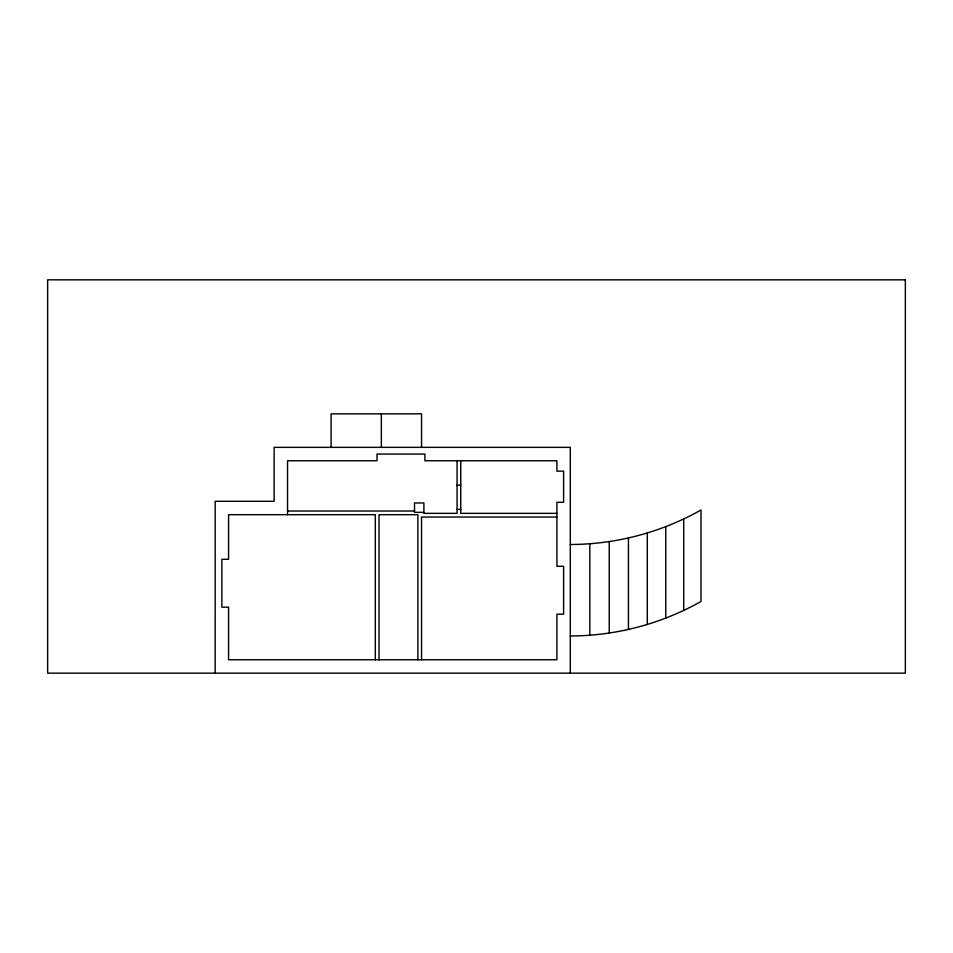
<?xml version="1.0" encoding="UTF-8"?>
<svg xmlns="http://www.w3.org/2000/svg" width="953" height="953" viewBox="0 0 953 953"><rect width="100%" height="100%" fill="white"/><g stroke="black" fill="none" stroke-linecap="round" stroke-linejoin="round"><path stroke-width="1.43" d="M570.311 544.508C615.912 544.413 661.322 532.405 701.027 509.986L701.027 601.45C661.322 623.881 615.912 635.877 570.311 635.973M457.071 485.208L460.752 485.208M457.071 509.331L460.752 509.331M287.544 511.011L414.519 511.011M423.894 512.345L414.519 512.345L414.519 502.97L423.894 502.97L423.894 513.357L457.071 513.357L457.071 460.752M556.909 513.357L460.752 513.357L460.752 460.752M556.909 517.038L421.548 517.038L421.56 659.762M683.706 518.992L683.706 610.456M665.766 526.699L665.766 618.163M647.301 533.072L647.301 624.537M628.432 538.052L628.432 629.516M609.229 541.638L609.229 633.102M589.824 543.794L589.824 635.258M570.311 673.163L570.311 447.35L274.142 447.35L274.142 501.29L215.175 501.29L215.164 673.163M421.548 447.35L421.548 413.852L331.096 413.852L331.096 447.35M417.867 659.762L417.867 514.691L379.008 514.691L379.008 659.762M381.343 413.852L381.343 447.35M375.315 659.762L375.315 514.691L228.577 514.691L228.577 559.256L221.87 559.256L221.87 607.168L228.577 607.168L228.565 659.762L556.909 659.762L556.909 614.197L563.616 614.197L563.616 566.285L556.909 566.285L556.909 502.302L563.604 502.302L563.604 471.139L556.909 471.139L556.909 460.752L424.907 460.752L424.907 454.057L376.995 454.057L376.995 460.752L287.544 460.752L287.544 514.691M905.35 279.837L47.65 279.837L47.65 673.163L905.35 673.163L905.35 279.837"/></g></svg>
